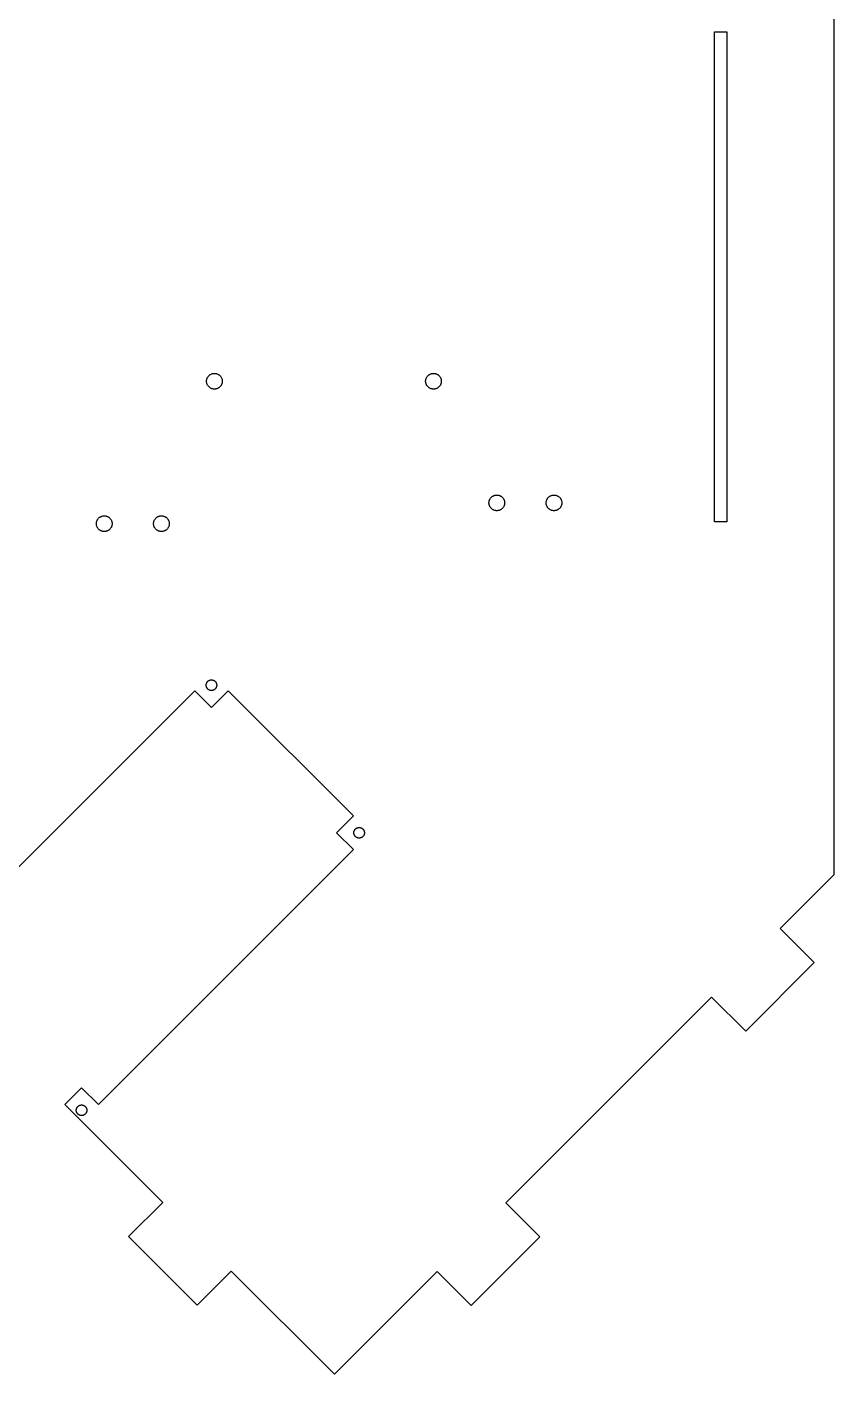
# Model space of a CAD drawing. Extents: x 0 to 997, y 13 to 1900.
# Drawn here: x 791.7 to 997.3, y 97.4 to 440.7 of the extents above; entities that cross this region are included whole.
import ezdxf

# ---------------------------------------------------------------- set-up
doc = ezdxf.new("R2010")
doc.units = 0
doc.layers.get('0').update_dxf_attribs({"linetype": 'CONTINUOUS'})

msp = doc.modelspace()

# ---------------------------------------------------------------- linework, layer by layer
for p, q in [((997.279, 224.674), (997.279, 529.296)), ((966.825, 314.535), (966.825, 439.435)), ((966.825, 439.435), (970, 439.435)), ((970, 439.435), (970, 314.535)), ((837.445, 350.408), (837.449, 350.533)), ((837.449, 350.282), (837.445, 350.408)), ((837.449, 350.533), (837.461, 350.659)), ((837.461, 350.157), (837.449, 350.282)), ((837.461, 350.659), (837.481, 350.783)), ((837.481, 350.783), (837.508, 350.905)), ((837.508, 350.905), (837.543, 351.026)), ((837.543, 351.026), (837.586, 351.144)), ((837.586, 351.144), (837.636, 351.259)), ((837.636, 351.259), (837.693, 351.371)), ((837.693, 351.371), (837.757, 351.48)), ((837.757, 351.48), (837.827, 351.583)), ((837.827, 351.583), (837.904, 351.683)), ((837.904, 351.683), (837.987, 351.777)), ((837.987, 351.777), (838.076, 351.866)), ((838.076, 351.866), (838.17, 351.949)), ((838.17, 351.949), (838.27, 352.026)), ((838.27, 352.026), (838.374, 352.097)), ((838.374, 352.097), (838.482, 352.16)), ((838.482, 352.16), (838.594, 352.218)), ((838.594, 352.218), (838.709, 352.267)), ((838.709, 352.267), (838.827, 352.31)), ((838.827, 352.31), (838.948, 352.345)), ((838.948, 352.345), (839.071, 352.372)), ((839.071, 352.372), (839.195, 352.392)), ((839.195, 352.392), (839.32, 352.404)), ((839.32, 352.404), (839.445, 352.408)), ((839.445, 352.408), (839.571, 352.404)), ((839.571, 352.404), (839.696, 352.392)), ((839.696, 352.392), (839.82, 352.372)), ((839.82, 352.372), (839.943, 352.345)), ((839.943, 352.345), (840.063, 352.31)), ((840.063, 352.31), (840.182, 352.267)), ((840.182, 352.267), (840.297, 352.218)), ((840.297, 352.218), (840.409, 352.16)), ((840.409, 352.16), (840.517, 352.096)), ((840.517, 352.096), (840.621, 352.026)), ((840.621, 352.026), (840.72, 351.949)), ((840.72, 351.949), (840.814, 351.866)), ((840.814, 351.866), (840.903, 351.777)), ((840.903, 351.777), (840.986, 351.683)), ((840.986, 351.683), (841.063, 351.583)), ((841.063, 351.583), (841.134, 351.48)), ((841.134, 351.48), (841.198, 351.371)), ((841.198, 351.371), (841.255, 351.259)), ((841.255, 351.259), (841.305, 351.144)), ((841.305, 351.144), (841.347, 351.026)), ((841.347, 351.026), (841.383, 350.905)), ((841.383, 350.905), (841.41, 350.783)), ((841.41, 350.783), (841.43, 350.659)), ((841.43, 350.659), (841.441, 350.533)), ((841.441, 350.282), (841.43, 350.157)), ((841.441, 350.533), (841.445, 350.408)), ((841.445, 350.408), (841.441, 350.282)), ((893.245, 350.408), (893.249, 350.533)), ((893.249, 350.282), (893.245, 350.408)), ((893.249, 350.533), (893.261, 350.659)), ((893.261, 350.157), (893.249, 350.282)), ((893.261, 350.659), (893.281, 350.783)), ((893.281, 350.783), (893.308, 350.905)), ((893.308, 350.905), (893.343, 351.026)), ((893.343, 351.026), (893.386, 351.144)), ((893.386, 351.144), (893.436, 351.259)), ((893.436, 351.259), (893.493, 351.371)), ((893.493, 351.371), (893.557, 351.479)), ((893.557, 351.479), (893.627, 351.583)), ((893.627, 351.583), (893.704, 351.683)), ((893.704, 351.683), (893.787, 351.777)), ((893.787, 351.777), (893.876, 351.866)), ((893.876, 351.866), (893.971, 351.949)), ((893.971, 351.949), (894.07, 352.026)), ((894.07, 352.026), (894.174, 352.096)), ((894.174, 352.096), (894.282, 352.16)), ((894.282, 352.16), (894.394, 352.217)), ((894.394, 352.217), (894.509, 352.267)), ((894.509, 352.267), (894.627, 352.31)), ((894.627, 352.31), (894.748, 352.345)), ((894.748, 352.345), (894.871, 352.372)), ((894.871, 352.372), (894.995, 352.392)), ((894.995, 352.392), (895.12, 352.404)), ((895.12, 352.404), (895.245, 352.408)), ((895.245, 352.408), (895.371, 352.404)), ((895.371, 352.404), (895.496, 352.392)), ((895.496, 352.392), (895.62, 352.372)), ((895.62, 352.372), (895.743, 352.345)), ((895.743, 352.345), (895.863, 352.31)), ((895.863, 352.31), (895.982, 352.267)), ((895.982, 352.267), (896.097, 352.217)), ((896.097, 352.217), (896.209, 352.16)), ((896.209, 352.16), (896.317, 352.096)), ((896.317, 352.096), (896.421, 352.026)), ((896.421, 352.026), (896.52, 351.949)), ((896.52, 351.949), (896.614, 351.866)), ((896.614, 351.866), (896.703, 351.777)), ((896.703, 351.777), (896.786, 351.683)), ((896.786, 351.683), (896.863, 351.583)), ((896.863, 351.583), (896.934, 351.479)), ((896.934, 351.479), (896.998, 351.371)), ((896.998, 351.371), (897.055, 351.259)), ((897.055, 351.259), (897.105, 351.144)), ((897.105, 351.144), (897.147, 351.026)), ((897.147, 351.026), (897.183, 350.905)), ((897.183, 350.905), (897.21, 350.783)), ((897.21, 350.783), (897.23, 350.658)), ((897.23, 350.658), (897.241, 350.533)), ((897.241, 350.282), (897.23, 350.157)), ((897.241, 350.533), (897.245, 350.408)), ((897.245, 350.408), (897.241, 350.282)), ((837.481, 350.033), (837.461, 350.157)), ((837.508, 349.91), (837.481, 350.033)), ((837.543, 349.79), (837.508, 349.91)), ((837.586, 349.672), (837.543, 349.79)), ((837.636, 349.556), (837.586, 349.672)), ((837.693, 349.444), (837.636, 349.556)), ((837.757, 349.336), (837.693, 349.444)), ((837.827, 349.232), (837.757, 349.336)), ((837.904, 349.133), (837.827, 349.232)), ((837.987, 349.039), (837.904, 349.133)), ((838.076, 348.95), (837.987, 349.039)), ((838.17, 348.867), (838.076, 348.95)), ((838.27, 348.79), (838.17, 348.867)), ((838.374, 348.719), (838.27, 348.79)), ((838.482, 348.655), (838.374, 348.719)), ((838.594, 348.598), (838.482, 348.655)), ((838.709, 348.548), (838.594, 348.598)), ((838.827, 348.506), (838.709, 348.548)), ((838.948, 348.471), (838.827, 348.506)), ((839.071, 348.443), (838.948, 348.471)), ((839.195, 348.424), (839.071, 348.443)), ((839.32, 348.412), (839.195, 348.424)), ((839.445, 348.408), (839.32, 348.412)), ((839.571, 348.412), (839.445, 348.408)), ((839.696, 348.424), (839.571, 348.412)), ((839.82, 348.443), (839.696, 348.424)), ((839.943, 348.471), (839.82, 348.443)), ((840.063, 348.506), (839.943, 348.471)), ((840.182, 348.548), (840.063, 348.506)), ((840.297, 348.598), (840.182, 348.548)), ((840.409, 348.655), (840.297, 348.598)), ((840.517, 348.719), (840.409, 348.655)), ((840.621, 348.79), (840.517, 348.719)), ((840.72, 348.867), (840.621, 348.79)), ((840.814, 348.95), (840.72, 348.867)), ((840.903, 349.039), (840.814, 348.95)), ((840.986, 349.133), (840.903, 349.039)), ((841.063, 349.232), (840.986, 349.133)), ((841.134, 349.336), (841.063, 349.232)), ((841.198, 349.444), (841.134, 349.336)), ((841.255, 349.556), (841.198, 349.444)), ((841.305, 349.672), (841.255, 349.556)), ((841.347, 349.79), (841.305, 349.672)), ((841.383, 349.91), (841.347, 349.79)), ((841.41, 350.033), (841.383, 349.91)), ((841.43, 350.157), (841.41, 350.033)), ((893.281, 350.033), (893.261, 350.157)), ((893.308, 349.91), (893.281, 350.033)), ((893.343, 349.79), (893.308, 349.91)), ((893.386, 349.672), (893.343, 349.79)), ((893.436, 349.556), (893.386, 349.672)), ((893.493, 349.444), (893.436, 349.556)), ((893.557, 349.336), (893.493, 349.444)), ((893.627, 349.232), (893.557, 349.336)), ((893.704, 349.133), (893.627, 349.232)), ((893.787, 349.039), (893.704, 349.133)), ((893.876, 348.95), (893.787, 349.039)), ((893.971, 348.867), (893.876, 348.95)), ((894.07, 348.79), (893.971, 348.867)), ((894.174, 348.719), (894.07, 348.79)), ((894.282, 348.655), (894.174, 348.719)), ((894.394, 348.598), (894.282, 348.655)), ((894.509, 348.548), (894.394, 348.598)), ((894.627, 348.506), (894.509, 348.548)), ((894.748, 348.471), (894.627, 348.506)), ((894.871, 348.443), (894.748, 348.471)), ((894.995, 348.424), (894.871, 348.443)), ((895.12, 348.412), (894.995, 348.424)), ((895.245, 348.408), (895.12, 348.412)), ((895.371, 348.412), (895.245, 348.408)), ((895.496, 348.424), (895.371, 348.412)), ((895.62, 348.443), (895.496, 348.424)), ((895.743, 348.471), (895.62, 348.443)), ((895.863, 348.506), (895.743, 348.471)), ((895.982, 348.548), (895.863, 348.506)), ((896.097, 348.598), (895.982, 348.548)), ((896.209, 348.655), (896.097, 348.598)), ((896.317, 348.719), (896.209, 348.655)), ((896.421, 348.79), (896.317, 348.719)), ((896.52, 348.867), (896.421, 348.79)), ((896.614, 348.95), (896.52, 348.867)), ((896.703, 349.039), (896.614, 348.95)), ((896.786, 349.133), (896.703, 349.039)), ((896.863, 349.232), (896.786, 349.133)), ((896.934, 349.336), (896.863, 349.232)), ((896.998, 349.444), (896.934, 349.336)), ((897.055, 349.556), (896.998, 349.444)), ((897.105, 349.672), (897.055, 349.556)), ((897.147, 349.79), (897.105, 349.672)), ((897.182, 349.91), (897.147, 349.79)), ((897.21, 350.033), (897.182, 349.91)), ((897.23, 350.157), (897.21, 350.033)), ((909.38, 319.408), (909.384, 319.533)), ((909.384, 319.282), (909.38, 319.408)), ((909.384, 319.533), (909.395, 319.659)), ((909.395, 319.157), (909.384, 319.282)), ((909.395, 319.659), (909.415, 319.783)), ((909.415, 319.783), (909.443, 319.905)), ((909.443, 319.905), (909.478, 320.026)), ((909.478, 320.026), (909.52, 320.144)), ((909.52, 320.144), (909.57, 320.259)), ((909.57, 320.259), (909.627, 320.371)), ((909.627, 320.371), (909.691, 320.48)), ((909.691, 320.48), (909.762, 320.583)), ((909.762, 320.583), (909.839, 320.683)), ((909.839, 320.683), (909.922, 320.777)), ((909.922, 320.777), (910.011, 320.866)), ((910.011, 320.866), (910.105, 320.949)), ((910.105, 320.949), (910.204, 321.026)), ((910.204, 321.026), (910.308, 321.096)), ((910.308, 321.096), (910.416, 321.16)), ((910.416, 321.16), (910.528, 321.218)), ((910.528, 321.218), (910.643, 321.267)), ((910.643, 321.267), (910.762, 321.31)), ((910.762, 321.31), (910.882, 321.345)), ((910.882, 321.345), (911.005, 321.372)), ((911.005, 321.372), (911.129, 321.392)), ((911.129, 321.392), (911.254, 321.404)), ((911.254, 321.404), (911.38, 321.408)), ((911.38, 321.408), (911.505, 321.404)), ((911.505, 321.404), (911.63, 321.392)), ((911.63, 321.392), (911.754, 321.372)), ((911.754, 321.372), (911.877, 321.345)), ((911.877, 321.345), (911.998, 321.31)), ((911.998, 321.31), (912.116, 321.267)), ((912.116, 321.267), (912.231, 321.218)), ((912.231, 321.218), (912.343, 321.16)), ((912.343, 321.16), (912.451, 321.097)), ((912.451, 321.097), (912.555, 321.026)), ((912.555, 321.026), (912.655, 320.949)), ((912.655, 320.949), (912.749, 320.866)), ((912.749, 320.866), (912.838, 320.777)), ((912.838, 320.777), (912.921, 320.683)), ((912.921, 320.683), (912.998, 320.583)), ((912.998, 320.583), (913.068, 320.48)), ((913.068, 320.48), (913.132, 320.371)), ((913.132, 320.371), (913.189, 320.259)), ((913.189, 320.259), (913.239, 320.144)), ((913.239, 320.144), (913.282, 320.026)), ((913.282, 320.026), (913.317, 319.905)), ((913.317, 319.905), (913.344, 319.783)), ((913.344, 319.783), (913.364, 319.659)), ((913.364, 319.659), (913.376, 319.533)), ((913.376, 319.282), (913.364, 319.157)), ((913.376, 319.533), (913.38, 319.408)), ((913.38, 319.408), (913.376, 319.282)), ((923.94, 319.408), (923.944, 319.533)), ((923.944, 319.282), (923.94, 319.408)), ((923.944, 319.533), (923.955, 319.659)), ((923.955, 319.157), (923.944, 319.282)), ((923.955, 319.659), (923.975, 319.783)), ((923.975, 319.783), (924.003, 319.905)), ((924.003, 319.905), (924.038, 320.026)), ((924.038, 320.026), (924.08, 320.144)), ((924.08, 320.144), (924.13, 320.259)), ((924.13, 320.259), (924.187, 320.371)), ((924.187, 320.371), (924.251, 320.48)), ((924.251, 320.48), (924.322, 320.583)), ((924.322, 320.583), (924.399, 320.683)), ((924.399, 320.683), (924.482, 320.777)), ((924.482, 320.777), (924.571, 320.866)), ((924.571, 320.866), (924.665, 320.949)), ((924.665, 320.949), (924.764, 321.026)), ((924.764, 321.026), (924.868, 321.097)), ((924.868, 321.097), (924.976, 321.16)), ((924.976, 321.16), (925.088, 321.218)), ((925.088, 321.218), (925.203, 321.267)), ((925.203, 321.267), (925.322, 321.31)), ((925.322, 321.31), (925.442, 321.345)), ((925.442, 321.345), (925.565, 321.372)), ((925.565, 321.372), (925.689, 321.392)), ((925.689, 321.392), (925.814, 321.404)), ((925.814, 321.404), (925.94, 321.408)), ((925.94, 321.408), (926.065, 321.404)), ((926.065, 321.404), (926.19, 321.392)), ((926.19, 321.392), (926.314, 321.372)), ((926.314, 321.372), (926.437, 321.345)), ((926.437, 321.345), (926.558, 321.31)), ((926.558, 321.31), (926.676, 321.267)), ((926.676, 321.267), (926.791, 321.218)), ((926.791, 321.218), (926.903, 321.16)), ((926.903, 321.16), (927.011, 321.097)), ((927.011, 321.097), (927.115, 321.026)), ((927.115, 321.026), (927.215, 320.949)), ((927.215, 320.949), (927.309, 320.866)), ((927.309, 320.866), (927.398, 320.777)), ((927.398, 320.777), (927.481, 320.683)), ((927.481, 320.683), (927.558, 320.583)), ((927.558, 320.583), (927.628, 320.48)), ((927.628, 320.48), (927.692, 320.371)), ((927.692, 320.371), (927.749, 320.259)), ((927.749, 320.259), (927.799, 320.144)), ((927.799, 320.144), (927.842, 320.026)), ((927.842, 320.026), (927.877, 319.905)), ((927.877, 319.905), (927.904, 319.783)), ((927.904, 319.783), (927.924, 319.659)), ((927.924, 319.659), (927.936, 319.533)), ((927.936, 319.282), (927.924, 319.157)), ((927.936, 319.533), (927.94, 319.408)), ((927.94, 319.408), (927.936, 319.282)), ((810.308, 315.797), (810.416, 315.86)), ((810.416, 315.86), (810.528, 315.918)), ((810.528, 315.918), (810.643, 315.967)), ((810.643, 315.967), (810.762, 316.01)), ((810.762, 316.01), (810.882, 316.045)), ((810.882, 316.045), (811.005, 316.072)), ((811.005, 316.072), (811.129, 316.092)), ((811.129, 316.092), (811.254, 316.104)), ((811.254, 316.104), (811.38, 316.108)), ((811.38, 316.108), (811.505, 316.104)), ((811.505, 316.104), (811.63, 316.092)), ((811.63, 316.092), (811.754, 316.072)), ((811.754, 316.072), (811.877, 316.045)), ((811.877, 316.045), (811.998, 316.01)), ((811.998, 316.01), (812.116, 315.967)), ((812.116, 315.967), (812.231, 315.918)), ((812.231, 315.918), (812.343, 315.86)), ((812.343, 315.86), (812.451, 315.797)), ((824.868, 315.797), (824.976, 315.86)), ((824.976, 315.86), (825.088, 315.918)), ((825.088, 315.918), (825.203, 315.967)), ((825.203, 315.967), (825.322, 316.01)), ((825.322, 316.01), (825.442, 316.045)), ((825.442, 316.045), (825.565, 316.072)), ((825.565, 316.072), (825.689, 316.092)), ((825.689, 316.092), (825.814, 316.104)), ((825.814, 316.104), (825.94, 316.108)), ((825.94, 316.108), (826.065, 316.104)), ((826.065, 316.104), (826.19, 316.092)), ((826.19, 316.092), (826.314, 316.072)), ((826.314, 316.072), (826.437, 316.045)), ((826.437, 316.045), (826.558, 316.01)), ((826.558, 316.01), (826.676, 315.967)), ((826.676, 315.967), (826.791, 315.918)), ((826.791, 315.918), (826.903, 315.86)), ((826.903, 315.86), (827.011, 315.797)), ((909.415, 319.033), (909.395, 319.157)), ((909.443, 318.91), (909.415, 319.033)), ((909.478, 318.79), (909.443, 318.91)), ((909.52, 318.672), (909.478, 318.79)), ((909.57, 318.556), (909.52, 318.672)), ((909.627, 318.444), (909.57, 318.556)), ((909.691, 318.336), (909.627, 318.444)), ((909.762, 318.232), (909.691, 318.336)), ((909.839, 318.133), (909.762, 318.232)), ((909.922, 318.039), (909.839, 318.133)), ((910.011, 317.95), (909.922, 318.039)), ((910.105, 317.867), (910.011, 317.95)), ((910.204, 317.79), (910.105, 317.867)), ((910.308, 317.719), (910.204, 317.79)), ((910.416, 317.655), (910.308, 317.719)), ((910.528, 317.598), (910.416, 317.655)), ((910.643, 317.548), (910.528, 317.598)), ((910.762, 317.506), (910.643, 317.548)), ((910.882, 317.471), (910.762, 317.506)), ((911.005, 317.443), (910.882, 317.471)), ((911.129, 317.424), (911.005, 317.443)), ((911.254, 317.412), (911.129, 317.424)), ((911.38, 317.408), (911.254, 317.412)), ((911.505, 317.412), (911.38, 317.408)), ((911.63, 317.424), (911.505, 317.412)), ((911.754, 317.443), (911.63, 317.424)), ((911.877, 317.471), (911.754, 317.443)), ((911.998, 317.506), (911.877, 317.471)), ((912.116, 317.548), (911.998, 317.506)), ((912.231, 317.598), (912.116, 317.548)), ((912.343, 317.655), (912.231, 317.598)), ((912.451, 317.719), (912.343, 317.655)), ((912.555, 317.79), (912.451, 317.719)), ((912.655, 317.867), (912.555, 317.79)), ((912.749, 317.95), (912.655, 317.867)), ((912.838, 318.039), (912.749, 317.95)), ((912.921, 318.133), (912.838, 318.039)), ((912.998, 318.232), (912.921, 318.133)), ((913.068, 318.336), (912.998, 318.232)), ((913.132, 318.444), (913.068, 318.336)), ((913.189, 318.556), (913.132, 318.444)), ((913.239, 318.672), (913.189, 318.556)), ((913.282, 318.79), (913.239, 318.672)), ((913.317, 318.91), (913.282, 318.79)), ((913.344, 319.033), (913.317, 318.91)), ((913.364, 319.157), (913.344, 319.033)), ((923.975, 319.033), (923.955, 319.157)), ((924.003, 318.91), (923.975, 319.033)), ((924.038, 318.79), (924.003, 318.91)), ((924.08, 318.672), (924.038, 318.79)), ((924.13, 318.556), (924.08, 318.672)), ((924.187, 318.444), (924.13, 318.556)), ((924.251, 318.336), (924.187, 318.444)), ((924.322, 318.232), (924.251, 318.336)), ((924.399, 318.133), (924.322, 318.232)), ((924.482, 318.039), (924.399, 318.133)), ((924.571, 317.95), (924.482, 318.039)), ((924.665, 317.867), (924.571, 317.95)), ((924.764, 317.79), (924.665, 317.867)), ((924.868, 317.719), (924.764, 317.79)), ((924.976, 317.655), (924.868, 317.719)), ((925.088, 317.598), (924.976, 317.655)), ((925.203, 317.548), (925.088, 317.598)), ((925.322, 317.506), (925.203, 317.548)), ((925.442, 317.471), (925.322, 317.506)), ((925.565, 317.443), (925.442, 317.471)), ((925.689, 317.424), (925.565, 317.443)), ((925.814, 317.412), (925.689, 317.424)), ((925.94, 317.408), (925.814, 317.412)), ((926.065, 317.412), (925.94, 317.408)), ((926.19, 317.424), (926.065, 317.412)), ((926.314, 317.443), (926.19, 317.424)), ((926.437, 317.471), (926.314, 317.443)), ((926.558, 317.506), (926.437, 317.471)), ((926.676, 317.548), (926.558, 317.506)), ((926.791, 317.598), (926.676, 317.548)), ((926.903, 317.655), (926.791, 317.598)), ((927.011, 317.719), (926.903, 317.655)), ((927.115, 317.79), (927.011, 317.719)), ((927.215, 317.867), (927.115, 317.79)), ((927.309, 317.95), (927.215, 317.867)), ((927.398, 318.039), (927.309, 317.95)), ((927.481, 318.133), (927.398, 318.039)), ((927.558, 318.232), (927.481, 318.133)), ((927.628, 318.336), (927.558, 318.232)), ((927.692, 318.444), (927.628, 318.336)), ((927.749, 318.556), (927.692, 318.444)), ((927.799, 318.672), (927.749, 318.556)), ((927.842, 318.79), (927.799, 318.672)), ((927.877, 318.91), (927.842, 318.79)), ((927.904, 319.033), (927.877, 318.91)), ((927.924, 319.157), (927.904, 319.033)), ((809.38, 314.108), (809.384, 314.233)), ((809.384, 313.982), (809.38, 314.108)), ((809.384, 314.233), (809.395, 314.359)), ((809.395, 313.857), (809.384, 313.982)), ((809.395, 314.359), (809.415, 314.483)), ((809.415, 313.733), (809.395, 313.857)), ((809.415, 314.483), (809.443, 314.605)), ((809.443, 313.61), (809.415, 313.733)), ((809.443, 314.605), (809.478, 314.726)), ((809.478, 313.49), (809.443, 313.61)), ((809.478, 314.726), (809.52, 314.844)), ((809.52, 313.372), (809.478, 313.49)), ((809.52, 314.844), (809.57, 314.959)), ((809.57, 313.256), (809.52, 313.372)), ((809.57, 314.959), (809.627, 315.071)), ((809.627, 313.144), (809.57, 313.256)), ((809.627, 315.071), (809.691, 315.18)), ((809.691, 313.036), (809.627, 313.144)), ((809.691, 315.18), (809.762, 315.283)), ((809.762, 312.932), (809.691, 313.036)), ((809.762, 315.283), (809.839, 315.383)), ((809.839, 312.833), (809.762, 312.932)), ((809.839, 315.383), (809.922, 315.477)), ((809.922, 312.739), (809.839, 312.833)), ((809.922, 315.477), (810.011, 315.566)), ((810.011, 312.65), (809.922, 312.739)), ((810.011, 315.566), (810.105, 315.649)), ((810.105, 312.567), (810.011, 312.65)), ((810.105, 315.649), (810.204, 315.726)), ((810.204, 312.49), (810.105, 312.567)), ((810.204, 315.726), (810.308, 315.797)), ((810.308, 312.419), (810.204, 312.49)), ((810.416, 312.355), (810.308, 312.419)), ((812.451, 312.419), (812.343, 312.355)), ((812.451, 315.797), (812.555, 315.726)), ((812.555, 312.49), (812.451, 312.419)), ((812.555, 315.726), (812.655, 315.649)), ((812.655, 312.567), (812.555, 312.49)), ((812.655, 315.649), (812.749, 315.566)), ((812.749, 312.65), (812.655, 312.567)), ((812.749, 315.566), (812.838, 315.477)), ((812.838, 312.739), (812.749, 312.65)), ((812.838, 315.477), (812.921, 315.383)), ((812.921, 312.833), (812.838, 312.739)), ((812.921, 315.383), (812.998, 315.283)), ((812.998, 312.932), (812.921, 312.833)), ((812.998, 315.283), (813.068, 315.18)), ((813.068, 313.036), (812.998, 312.932)), ((813.068, 315.18), (813.132, 315.071)), ((813.132, 313.144), (813.068, 313.036)), ((813.132, 315.071), (813.189, 314.959)), ((813.189, 313.256), (813.132, 313.144)), ((813.189, 314.959), (813.239, 314.844)), ((813.239, 313.372), (813.189, 313.256)), ((813.239, 314.844), (813.282, 314.726)), ((813.282, 313.49), (813.239, 313.372)), ((813.282, 314.726), (813.317, 314.605)), ((813.317, 313.61), (813.282, 313.49)), ((813.317, 314.605), (813.344, 314.483)), ((813.344, 313.733), (813.317, 313.61)), ((813.344, 314.483), (813.364, 314.359)), ((813.364, 313.857), (813.344, 313.733)), ((813.364, 314.359), (813.376, 314.233)), ((813.376, 313.982), (813.364, 313.857)), ((813.376, 314.233), (813.38, 314.108)), ((813.38, 314.108), (813.376, 313.982)), ((823.94, 314.108), (823.944, 314.233)), ((823.944, 313.982), (823.94, 314.108)), ((823.944, 314.233), (823.955, 314.359)), ((823.955, 313.857), (823.944, 313.982)), ((823.955, 314.359), (823.975, 314.483)), ((823.975, 313.733), (823.955, 313.857)), ((823.975, 314.483), (824.003, 314.605)), ((824.003, 313.61), (823.975, 313.733)), ((824.003, 314.605), (824.038, 314.726)), ((824.038, 313.49), (824.003, 313.61)), ((824.038, 314.726), (824.08, 314.844)), ((824.08, 313.372), (824.038, 313.49)), ((824.08, 314.844), (824.13, 314.959)), ((824.13, 313.256), (824.08, 313.372)), ((824.13, 314.959), (824.187, 315.071)), ((824.187, 313.144), (824.13, 313.256)), ((824.187, 315.071), (824.251, 315.18)), ((824.251, 313.036), (824.187, 313.144)), ((824.251, 315.18), (824.322, 315.283)), ((824.322, 312.932), (824.251, 313.036)), ((824.322, 315.283), (824.399, 315.383)), ((824.399, 312.833), (824.322, 312.932)), ((824.399, 315.383), (824.482, 315.477)), ((824.482, 312.739), (824.399, 312.833)), ((824.482, 315.477), (824.571, 315.566)), ((824.571, 312.65), (824.482, 312.739)), ((824.571, 315.566), (824.665, 315.649)), ((824.665, 312.567), (824.571, 312.65)), ((824.665, 315.649), (824.764, 315.726)), ((824.764, 312.49), (824.665, 312.567)), ((824.764, 315.726), (824.868, 315.797)), ((824.868, 312.419), (824.764, 312.49)), ((824.976, 312.355), (824.868, 312.419)), ((827.011, 312.419), (826.903, 312.355)), ((827.011, 315.797), (827.115, 315.726)), ((827.115, 312.49), (827.011, 312.419)), ((827.115, 315.726), (827.215, 315.649)), ((827.215, 312.567), (827.115, 312.49)), ((827.215, 315.649), (827.309, 315.566)), ((827.309, 312.65), (827.215, 312.567)), ((827.309, 315.566), (827.398, 315.477)), ((827.398, 312.739), (827.309, 312.65)), ((827.398, 315.477), (827.481, 315.383)), ((827.481, 312.833), (827.398, 312.739)), ((827.481, 315.383), (827.558, 315.283)), ((827.558, 312.932), (827.481, 312.833)), ((827.558, 315.283), (827.628, 315.18)), ((827.628, 313.036), (827.558, 312.932)), ((827.628, 315.18), (827.692, 315.071)), ((827.692, 313.144), (827.628, 313.036)), ((827.692, 315.071), (827.749, 314.959)), ((827.749, 313.256), (827.692, 313.144)), ((827.749, 314.959), (827.799, 314.844)), ((827.799, 313.372), (827.749, 313.256)), ((827.799, 314.844), (827.842, 314.726)), ((827.842, 313.49), (827.799, 313.372)), ((827.842, 314.726), (827.877, 314.605)), ((827.877, 313.61), (827.842, 313.49)), ((827.877, 314.605), (827.904, 314.483)), ((827.904, 313.733), (827.877, 313.61)), ((827.904, 314.483), (827.924, 314.359)), ((827.924, 313.857), (827.904, 313.733)), ((827.924, 314.359), (827.936, 314.233)), ((827.936, 313.982), (827.924, 313.857)), ((827.936, 314.233), (827.94, 314.108)), ((827.94, 314.108), (827.936, 313.982)), ((970, 314.535), (966.825, 314.535)), ((810.528, 312.298), (810.416, 312.355)), ((810.643, 312.248), (810.528, 312.298)), ((810.762, 312.206), (810.643, 312.248)), ((810.882, 312.171), (810.762, 312.206)), ((811.005, 312.143), (810.882, 312.171)), ((811.129, 312.124), (811.005, 312.143)), ((811.254, 312.112), (811.129, 312.124)), ((811.38, 312.108), (811.254, 312.112)), ((811.505, 312.112), (811.38, 312.108)), ((811.63, 312.124), (811.505, 312.112)), ((811.754, 312.143), (811.63, 312.124)), ((811.877, 312.171), (811.754, 312.143)), ((811.998, 312.206), (811.877, 312.171)), ((812.116, 312.248), (811.998, 312.206)), ((812.231, 312.298), (812.116, 312.248)), ((812.343, 312.355), (812.231, 312.298)), ((825.088, 312.298), (824.976, 312.355)), ((825.203, 312.248), (825.088, 312.298)), ((825.322, 312.206), (825.203, 312.248)), ((825.442, 312.171), (825.322, 312.206)), ((825.565, 312.143), (825.442, 312.171)), ((825.689, 312.124), (825.565, 312.143)), ((825.814, 312.112), (825.689, 312.124)), ((825.94, 312.108), (825.814, 312.112)), ((826.065, 312.112), (825.94, 312.108)), ((826.19, 312.124), (826.065, 312.112)), ((826.314, 312.143), (826.19, 312.124)), ((826.437, 312.171), (826.314, 312.143)), ((826.558, 312.206), (826.437, 312.171)), ((826.676, 312.248), (826.558, 312.206)), ((826.791, 312.298), (826.676, 312.248)), ((826.903, 312.355), (826.791, 312.298)), ((769.432, 206.519), (834.415, 271.502)), ((834.415, 271.502), (838.693, 267.224)), ((837.343, 272.994), (837.349, 273.079)), ((837.343, 272.909), (837.343, 272.994)), ((837.349, 272.825), (837.343, 272.909)), ((837.349, 273.079), (837.359, 273.163)), ((837.359, 272.741), (837.349, 272.825)), ((837.359, 273.163), (837.375, 273.246)), ((837.375, 272.657), (837.359, 272.741)), ((837.375, 273.246), (837.396, 273.328)), ((837.396, 272.575), (837.375, 272.657)), ((837.396, 273.328), (837.423, 273.409)), ((837.423, 272.494), (837.396, 272.575)), ((837.423, 273.409), (837.454, 273.488)), ((837.454, 272.416), (837.423, 272.494)), ((837.454, 273.488), (837.49, 273.565)), ((837.49, 272.339), (837.454, 272.416)), ((837.49, 273.565), (837.531, 273.639)), ((837.531, 272.265), (837.49, 272.339)), ((837.531, 273.639), (837.576, 273.711)), ((837.576, 272.193), (837.531, 272.265)), ((837.576, 273.711), (837.626, 273.779)), ((837.626, 272.124), (837.576, 272.193)), ((837.626, 273.779), (837.68, 273.845)), ((837.68, 272.059), (837.626, 272.124)), ((837.68, 273.845), (837.738, 273.906)), ((837.738, 271.997), (837.68, 272.059)), ((837.738, 273.906), (837.8, 273.964)), ((837.8, 271.939), (837.738, 271.997)), ((837.8, 273.964), (837.865, 274.018)), ((837.865, 271.885), (837.8, 271.939)), ((837.865, 274.018), (837.934, 274.068)), ((837.934, 271.835), (837.865, 271.885)), ((837.934, 274.068), (838.006, 274.114)), ((838.006, 271.79), (837.934, 271.835)), ((838.006, 274.114), (838.08, 274.155)), ((838.08, 271.749), (838.006, 271.79)), ((838.08, 274.155), (838.157, 274.191)), ((838.157, 271.713), (838.08, 271.749)), ((838.157, 274.191), (838.236, 274.222)), ((838.236, 271.682), (838.157, 271.713)), ((838.236, 274.222), (838.316, 274.248)), ((838.316, 271.655), (838.236, 271.682)), ((838.316, 274.248), (838.398, 274.269)), ((838.398, 271.634), (838.316, 271.655)), ((838.398, 274.269), (838.482, 274.285)), ((838.482, 271.618), (838.398, 271.634)), ((838.482, 274.285), (838.566, 274.296)), ((838.566, 271.608), (838.482, 271.618)), ((838.566, 274.296), (838.65, 274.301)), ((838.65, 271.602), (838.566, 271.608)), ((838.65, 274.301), (838.735, 274.301)), ((838.735, 271.602), (838.65, 271.602)), ((838.693, 267.224), (842.971, 271.502)), ((838.735, 274.301), (838.82, 274.296)), ((838.82, 271.608), (838.735, 271.602)), ((838.82, 274.296), (838.904, 274.285)), ((838.904, 271.618), (838.82, 271.608)), ((838.904, 274.285), (838.987, 274.269)), ((838.987, 271.634), (838.904, 271.618)), ((838.987, 274.269), (839.069, 274.248)), ((839.069, 271.655), (838.987, 271.634)), ((839.069, 274.248), (839.15, 274.222)), ((839.15, 271.682), (839.069, 271.655)), ((839.15, 274.222), (839.229, 274.191)), ((839.229, 271.713), (839.15, 271.682)), ((839.229, 274.191), (839.306, 274.155)), ((839.306, 271.749), (839.229, 271.713)), ((839.306, 274.155), (839.38, 274.114)), ((839.38, 271.79), (839.306, 271.749)), ((839.38, 274.114), (839.452, 274.068)), ((839.452, 271.835), (839.38, 271.79)), ((839.452, 274.068), (839.52, 274.018)), ((839.52, 271.885), (839.452, 271.835)), ((839.52, 274.018), (839.586, 273.964)), ((839.586, 271.939), (839.52, 271.885)), ((839.586, 273.964), (839.647, 273.906)), ((839.647, 271.997), (839.586, 271.939)), ((839.647, 273.906), (839.705, 273.845)), ((839.705, 272.059), (839.647, 271.997)), ((839.705, 273.845), (839.76, 273.779)), ((839.76, 272.124), (839.705, 272.059)), ((839.76, 273.779), (839.809, 273.711)), ((839.809, 272.193), (839.76, 272.124)), ((839.809, 273.711), (839.855, 273.639)), ((839.855, 272.265), (839.809, 272.193)), ((839.855, 273.639), (839.896, 273.565)), ((839.896, 272.339), (839.855, 272.265)), ((839.896, 273.565), (839.932, 273.488)), ((839.932, 272.416), (839.896, 272.339)), ((839.932, 273.488), (839.963, 273.409)), ((839.963, 272.494), (839.932, 272.416)), ((839.963, 273.409), (839.989, 273.328)), ((839.989, 272.575), (839.963, 272.494)), ((839.989, 273.328), (840.01, 273.246)), ((840.01, 272.657), (839.989, 272.575)), ((840.01, 273.246), (840.026, 273.163)), ((840.026, 272.741), (840.01, 272.657)), ((840.026, 273.163), (840.037, 273.079)), ((840.037, 272.825), (840.026, 272.741)), ((840.037, 273.079), (840.042, 272.994)), ((840.042, 272.909), (840.037, 272.825)), ((840.042, 272.994), (840.042, 272.909)), ((842.971, 271.502), (874.861, 239.612)), ((874.861, 239.612), (870.583, 235.334)), ((870.583, 235.334), (874.861, 231.056)), ((874.962, 235.376), (874.967, 235.461)), ((874.962, 235.291), (874.962, 235.376)), ((874.967, 235.207), (874.962, 235.291)), ((874.967, 235.461), (874.978, 235.545)), ((874.978, 235.122), (874.967, 235.207)), ((874.978, 235.545), (874.993, 235.628)), ((874.993, 235.039), (874.978, 235.122)), ((874.993, 235.628), (875.015, 235.71)), ((875.015, 234.957), (874.993, 235.039)), ((875.015, 235.71), (875.041, 235.791)), ((875.041, 234.876), (875.015, 234.957)), ((875.041, 235.791), (875.072, 235.87)), ((875.072, 234.798), (875.041, 234.876)), ((875.072, 235.87), (875.108, 235.947)), ((875.108, 234.721), (875.072, 234.798)), ((875.108, 235.947), (875.149, 236.021)), ((875.149, 234.646), (875.108, 234.721)), ((875.149, 236.021), (875.194, 236.092)), ((875.194, 234.575), (875.149, 234.646)), ((875.194, 236.092), (875.244, 236.161)), ((875.244, 234.506), (875.194, 234.575)), ((875.244, 236.161), (875.298, 236.226)), ((875.298, 234.441), (875.244, 234.506)), ((875.298, 236.226), (875.356, 236.288)), ((875.356, 234.379), (875.298, 234.441)), ((875.356, 236.288), (875.418, 236.346)), ((875.418, 234.321), (875.356, 234.379)), ((875.418, 236.346), (875.484, 236.4)), ((875.484, 234.267), (875.418, 234.321)), ((875.484, 236.4), (875.552, 236.45)), ((875.552, 234.217), (875.484, 234.267)), ((875.552, 236.45), (875.624, 236.496)), ((875.624, 234.172), (875.552, 234.217)), ((875.624, 236.496), (875.698, 236.536)), ((875.698, 234.131), (875.624, 234.172)), ((875.698, 236.536), (875.775, 236.573)), ((875.775, 234.095), (875.698, 234.131)), ((875.775, 236.573), (875.854, 236.604)), ((875.854, 234.063), (875.775, 234.095)), ((875.854, 236.604), (875.934, 236.63)), ((875.934, 234.037), (875.854, 234.063)), ((875.934, 236.63), (876.016, 236.651)), ((876.016, 234.016), (875.934, 234.037)), ((876.016, 236.651), (876.1, 236.667)), ((876.1, 234), (876.016, 234.016)), ((876.1, 236.667), (876.184, 236.678)), ((876.184, 233.99), (876.1, 234)), ((876.184, 236.678), (876.269, 236.683)), ((876.269, 233.984), (876.184, 233.99)), ((876.269, 236.683), (876.353, 236.683)), ((876.353, 233.984), (876.269, 233.984)), ((876.353, 236.683), (876.438, 236.678)), ((876.438, 233.99), (876.353, 233.984)), ((876.438, 236.678), (876.522, 236.667)), ((876.522, 234), (876.438, 233.99)), ((876.522, 236.667), (876.605, 236.651)), ((876.605, 234.016), (876.522, 234)), ((876.605, 236.651), (876.688, 236.63)), ((876.688, 234.037), (876.605, 234.016)), ((876.688, 236.63), (876.768, 236.604)), ((876.768, 234.063), (876.688, 234.037)), ((876.768, 236.604), (876.847, 236.573)), ((876.847, 234.095), (876.768, 234.063)), ((876.847, 236.573), (876.924, 236.536)), ((876.924, 234.131), (876.847, 234.095)), ((876.924, 236.536), (876.998, 236.496)), ((876.998, 234.172), (876.924, 234.131)), ((876.998, 236.496), (877.07, 236.45)), ((877.07, 234.217), (876.998, 234.172)), ((877.07, 236.45), (877.138, 236.4)), ((877.138, 234.267), (877.07, 234.217)), ((877.138, 236.4), (877.204, 236.346)), ((877.204, 234.321), (877.138, 234.267)), ((877.204, 236.346), (877.266, 236.288)), ((877.266, 234.379), (877.204, 234.321)), ((877.266, 236.288), (877.324, 236.226)), ((877.324, 234.441), (877.266, 234.379)), ((877.324, 236.226), (877.378, 236.161)), ((877.378, 234.506), (877.324, 234.441)), ((877.378, 236.161), (877.427, 236.092)), ((877.427, 234.575), (877.378, 234.506)), ((877.427, 236.092), (877.473, 236.021)), ((877.473, 234.646), (877.427, 234.575)), ((877.473, 236.021), (877.514, 235.947)), ((877.514, 234.721), (877.473, 234.646)), ((877.514, 235.947), (877.55, 235.87)), ((877.55, 234.798), (877.514, 234.721)), ((877.55, 235.87), (877.581, 235.791)), ((877.581, 234.876), (877.55, 234.798)), ((877.581, 235.791), (877.607, 235.71)), ((877.607, 234.957), (877.581, 234.876)), ((877.607, 235.71), (877.628, 235.628)), ((877.628, 235.039), (877.607, 234.957)), ((877.628, 235.628), (877.644, 235.545)), ((877.644, 235.122), (877.628, 235.039)), ((877.644, 235.545), (877.655, 235.461)), ((877.655, 235.207), (877.644, 235.122)), ((877.655, 235.461), (877.66, 235.376)), ((877.66, 235.291), (877.655, 235.207)), ((877.66, 235.376), (877.66, 235.291)), ((874.861, 231.056), (809.878, 166.073)), ((983.544, 210.938), (997.279, 224.674)), ((992.241, 202.241), (983.544, 210.938)), ((974.767, 184.767), (992.241, 202.241)), ((913.646, 141.041), (966.069, 193.464)), ((966.069, 193.464), (974.767, 184.767)), ((805.6, 170.351), (801.322, 166.073)), ((809.878, 166.073), (805.6, 170.351)), ((801.322, 166.073), (826.274, 141.121)), ((804.256, 164.75), (804.267, 164.834)), ((804.267, 164.834), (804.283, 164.917)), ((804.283, 164.917), (804.304, 165)), ((804.304, 165), (804.33, 165.08)), ((804.33, 165.08), (804.361, 165.159)), ((804.361, 165.159), (804.397, 165.236)), ((804.397, 165.236), (804.438, 165.31)), ((804.438, 165.31), (804.484, 165.382)), ((804.484, 165.382), (804.534, 165.45)), ((804.534, 165.45), (804.588, 165.516)), ((804.588, 165.516), (804.646, 165.578)), ((804.646, 165.578), (804.707, 165.636)), ((804.707, 165.636), (804.773, 165.69)), ((804.773, 165.69), (804.841, 165.74)), ((804.841, 165.74), (804.913, 165.785)), ((804.913, 165.785), (804.987, 165.826)), ((804.987, 165.826), (805.064, 165.862)), ((805.064, 165.862), (805.143, 165.893)), ((805.143, 165.893), (805.224, 165.919)), ((805.224, 165.919), (805.306, 165.94)), ((805.306, 165.94), (805.389, 165.956)), ((805.389, 165.956), (805.473, 165.967)), ((805.473, 165.967), (805.558, 165.972)), ((805.558, 165.972), (805.643, 165.972)), ((805.643, 165.972), (805.727, 165.967)), ((805.727, 165.967), (805.811, 165.956)), ((805.811, 165.956), (805.895, 165.94)), ((805.895, 165.94), (805.977, 165.919)), ((805.977, 165.919), (806.058, 165.893)), ((806.058, 165.893), (806.136, 165.862)), ((806.136, 165.862), (806.213, 165.826)), ((806.213, 165.826), (806.287, 165.785)), ((806.287, 165.785), (806.359, 165.74)), ((806.359, 165.74), (806.428, 165.69)), ((806.428, 165.69), (806.493, 165.636)), ((806.493, 165.636), (806.555, 165.578)), ((806.555, 165.578), (806.613, 165.516)), ((806.613, 165.516), (806.667, 165.45)), ((806.667, 165.45), (806.717, 165.382)), ((806.717, 165.382), (806.762, 165.31)), ((806.762, 165.31), (806.803, 165.236)), ((806.803, 165.236), (806.839, 165.159)), ((806.839, 165.159), (806.87, 165.08)), ((806.87, 165.08), (806.897, 165)), ((806.897, 165), (806.918, 164.917)), ((806.918, 164.917), (806.934, 164.834)), ((806.934, 164.834), (806.944, 164.75)), ((804.251, 164.665), (804.256, 164.75)), ((804.251, 164.581), (804.251, 164.665)), ((804.256, 164.496), (804.251, 164.581)), ((804.267, 164.412), (804.256, 164.496)), ((804.283, 164.328), (804.267, 164.412)), ((804.304, 164.246), (804.283, 164.328)), ((804.33, 164.166), (804.304, 164.246)), ((804.361, 164.087), (804.33, 164.166)), ((804.397, 164.01), (804.361, 164.087)), ((804.438, 163.936), (804.397, 164.01)), ((804.484, 163.864), (804.438, 163.936)), ((804.534, 163.796), (804.484, 163.864)), ((804.588, 163.73), (804.534, 163.796)), ((804.646, 163.668), (804.588, 163.73)), ((804.707, 163.61), (804.646, 163.668)), ((804.773, 163.556), (804.707, 163.61)), ((804.841, 163.506), (804.773, 163.556)), ((804.913, 163.461), (804.841, 163.506)), ((804.987, 163.42), (804.913, 163.461)), ((805.064, 163.384), (804.987, 163.42)), ((805.143, 163.353), (805.064, 163.384)), ((805.224, 163.327), (805.143, 163.353)), ((805.306, 163.305), (805.224, 163.327)), ((805.389, 163.29), (805.306, 163.305)), ((805.473, 163.279), (805.389, 163.29)), ((805.558, 163.274), (805.473, 163.279)), ((805.643, 163.274), (805.558, 163.274)), ((805.727, 163.279), (805.643, 163.274)), ((805.811, 163.29), (805.727, 163.279)), ((805.895, 163.305), (805.811, 163.29)), ((805.977, 163.327), (805.895, 163.305)), ((806.058, 163.353), (805.977, 163.327)), ((806.136, 163.384), (806.058, 163.353)), ((806.213, 163.42), (806.136, 163.384)), ((806.287, 163.461), (806.213, 163.42)), ((806.359, 163.506), (806.287, 163.461)), ((806.428, 163.556), (806.359, 163.506)), ((806.493, 163.61), (806.428, 163.556)), ((806.555, 163.668), (806.493, 163.61)), ((806.613, 163.73), (806.555, 163.668)), ((806.667, 163.796), (806.613, 163.73)), ((806.717, 163.864), (806.667, 163.796)), ((806.762, 163.936), (806.717, 163.864)), ((806.803, 164.01), (806.762, 163.936)), ((806.839, 164.087), (806.803, 164.01)), ((806.87, 164.166), (806.839, 164.087)), ((806.897, 164.246), (806.87, 164.166)), ((806.918, 164.328), (806.897, 164.246)), ((806.934, 164.412), (806.918, 164.328)), ((806.944, 164.496), (806.934, 164.412)), ((806.944, 164.75), (806.95, 164.665)), ((806.95, 164.581), (806.944, 164.496)), ((806.95, 164.665), (806.95, 164.581)), ((826.274, 141.121), (817.577, 132.423)), ((922.344, 132.344), (913.646, 141.041)), ((817.577, 132.423), (835.051, 114.949)), ((904.869, 114.869), (922.344, 132.344)), ((835.051, 114.949), (843.749, 123.646)), ((843.749, 123.646), (870, 97.3948)), ((870, 97.3948), (896.172, 123.567)), ((896.172, 123.567), (904.869, 114.869))]:
    msp.add_line(p, q)

doc.saveas('drawing.dxf')
